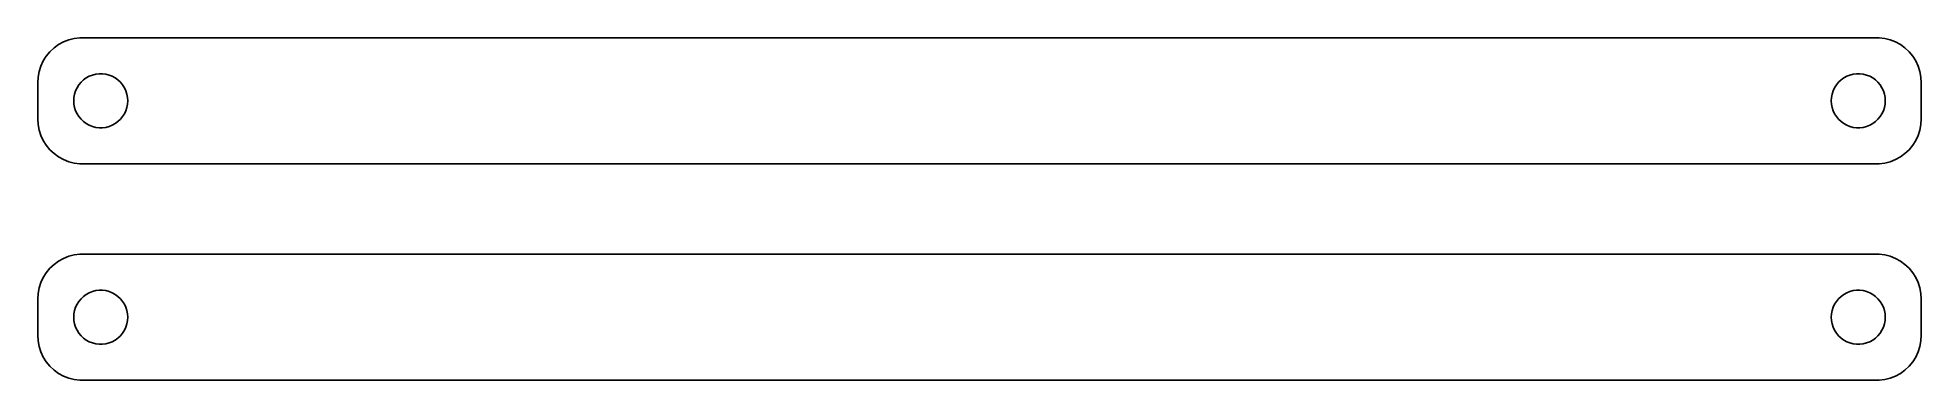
# Model space of a CAD drawing. Header units: metres. Extents: x -104 to 104, y 41 to 79.
import ezdxf

# ---------------------------------------------------------------- set-up
doc = ezdxf.new("R2010")
doc.units = ezdxf.units.M

msp = doc.modelspace()

# ---------------------------------------------------------------- linework, layer by layer
for p, q in [((-103.145, 77.4227), (-103.545, 76.9389)), ((-102.687, 77.8526), (-103.145, 77.4227)), ((-102.179, 78.2216), (-102.687, 77.8526)), ((-101.629, 78.5241), (-102.179, 78.2216)), ((-101.045, 78.7553), (-101.629, 78.5241)), ((-100.437, 78.9114), (-101.045, 78.7553)), ((-99.8139, 78.9901), (-100.437, 78.9114)), ((99.8139, 78.9901), (-99.8139, 78.9901)), ((100.437, 78.9114), (99.8139, 78.9901)), ((101.045, 78.7553), (100.437, 78.9114)), ((101.629, 78.5241), (101.045, 78.7553)), ((102.179, 78.2216), (101.629, 78.5241)), ((102.687, 77.8526), (102.179, 78.2216)), ((103.145, 77.4227), (102.687, 77.8526)), ((103.545, 76.9389), (103.145, 77.4227)), ((-104.343, 75.2434), (-104.461, 74.6267)), ((-104.149, 75.8406), (-104.343, 75.2434)), ((-103.882, 76.4088), (-104.149, 75.8406)), ((-103.545, 76.9389), (-103.882, 76.4088)), ((103.882, 76.4088), (103.545, 76.9389)), ((104.149, 75.8406), (103.882, 76.4088)), ((104.343, 75.2434), (104.149, 75.8406)), ((104.461, 74.6267), (104.343, 75.2434)), ((-104.461, 74.6267), (-104.5, 74)), ((-104.5, 74), (-104.5, 70)), ((-100.289, 73.1044), (-100.129, 73.4453)), ((-100.129, 73.4453), (-99.927, 73.7634)), ((-99.927, 73.7634), (-99.6869, 74.0536)), ((-99.6869, 74.0536), (-99.4123, 74.3115)), ((-99.4123, 74.3115), (-99.1075, 74.533)), ((-99.1075, 74.533), (-98.7773, 74.7145)), ((-98.7773, 74.7145), (-98.427, 74.8532)), ((-98.427, 74.8532), (-98.0621, 74.9469)), ((-98.0621, 74.9469), (-97.6884, 74.9941)), ((-97.6884, 74.9941), (-97.3116, 74.9941)), ((-97.3116, 74.9941), (-96.9379, 74.9469)), ((-96.9379, 74.9469), (-96.573, 74.8532)), ((-96.573, 74.8532), (-96.2227, 74.7145)), ((-96.2227, 74.7145), (-95.8925, 74.533)), ((-95.8925, 74.533), (-95.5877, 74.3115)), ((-95.5877, 74.3115), (-95.3131, 74.0536)), ((-95.3131, 74.0536), (-95.073, 73.7634)), ((-95.073, 73.7634), (-94.8711, 73.4453)), ((-94.8711, 73.4453), (-94.7107, 73.1044)), ((94.7107, 73.1044), (94.8711, 73.4453)), ((94.8711, 73.4453), (95.073, 73.7634)), ((95.073, 73.7634), (95.3131, 74.0536)), ((95.3131, 74.0536), (95.5877, 74.3115)), ((95.5877, 74.3115), (95.8925, 74.533)), ((95.8925, 74.533), (96.2227, 74.7145)), ((96.2227, 74.7145), (96.573, 74.8532)), ((96.573, 74.8532), (96.9379, 74.9469)), ((96.9379, 74.9469), (97.3116, 74.9941)), ((97.3116, 74.9941), (97.6884, 74.9941)), ((97.6884, 74.9941), (98.0621, 74.9469)), ((98.0621, 74.9469), (98.427, 74.8532)), ((98.427, 74.8532), (98.7773, 74.7145)), ((98.7773, 74.7145), (99.1075, 74.533)), ((99.1075, 74.533), (99.4123, 74.3115)), ((99.4123, 74.3115), (99.6869, 74.0536)), ((99.6869, 74.0536), (99.927, 73.7634)), ((99.927, 73.7634), (100.129, 73.4453)), ((100.129, 73.4453), (100.289, 73.1044)), ((104.5, 74), (104.461, 74.6267)), ((104.5, 70), (104.5, 74)), ((-100.5, 72), (-100.476, 72.376)), ((-100.476, 71.624), (-100.5, 72)), ((-100.476, 72.376), (-100.406, 72.7461)), ((-100.406, 71.2539), (-100.476, 71.624)), ((-100.406, 72.7461), (-100.289, 73.1044)), ((-100.289, 70.8956), (-100.406, 71.2539)), ((-94.7107, 73.1044), (-94.5943, 72.7461)), ((-94.5943, 71.2539), (-94.7107, 70.8956)), ((-94.5943, 72.7461), (-94.5237, 72.376)), ((-94.5237, 71.624), (-94.5943, 71.2539)), ((-94.5237, 72.376), (-94.5, 72)), ((-94.5, 72), (-94.5237, 71.624)), ((94.5, 72), (94.5237, 72.376)), ((94.5237, 71.624), (94.5, 72)), ((94.5237, 72.376), (94.5943, 72.7461)), ((94.5943, 71.2539), (94.5237, 71.624)), ((94.5943, 72.7461), (94.7107, 73.1044)), ((94.7107, 70.8956), (94.5943, 71.2539)), ((100.289, 73.1044), (100.406, 72.7461)), ((100.406, 71.2539), (100.289, 70.8956)), ((100.406, 72.7461), (100.476, 72.376)), ((100.476, 71.624), (100.406, 71.2539)), ((100.476, 72.376), (100.5, 72)), ((100.5, 72), (100.476, 71.624)), ((-104.5, 70), (-104.461, 69.3733)), ((-104.461, 69.3733), (-104.343, 68.7566)), ((-100.129, 70.5547), (-100.289, 70.8956)), ((-99.927, 70.2366), (-100.129, 70.5547)), ((-99.6869, 69.9464), (-99.927, 70.2366)), ((-99.4123, 69.6885), (-99.6869, 69.9464)), ((-99.1075, 69.467), (-99.4123, 69.6885)), ((-98.7773, 69.2855), (-99.1075, 69.467)), ((-98.427, 69.1468), (-98.7773, 69.2855)), ((-98.0621, 69.0531), (-98.427, 69.1468)), ((-97.6884, 69.0059), (-98.0621, 69.0531)), ((-97.3116, 69.0059), (-97.6884, 69.0059)), ((-96.9379, 69.0531), (-97.3116, 69.0059)), ((-96.573, 69.1468), (-96.9379, 69.0531)), ((-96.2227, 69.2855), (-96.573, 69.1468)), ((-95.8925, 69.467), (-96.2227, 69.2855)), ((-95.5877, 69.6885), (-95.8925, 69.467)), ((-95.3131, 69.9464), (-95.5877, 69.6885)), ((-95.073, 70.2366), (-95.3131, 69.9464)), ((-94.8711, 70.5547), (-95.073, 70.2366)), ((-94.7107, 70.8956), (-94.8711, 70.5547)), ((94.8711, 70.5547), (94.7107, 70.8956)), ((95.073, 70.2366), (94.8711, 70.5547)), ((95.3131, 69.9464), (95.073, 70.2366)), ((95.5877, 69.6885), (95.3131, 69.9464)), ((95.8925, 69.467), (95.5877, 69.6885)), ((96.2227, 69.2855), (95.8925, 69.467)), ((96.573, 69.1468), (96.2227, 69.2855)), ((96.9379, 69.0531), (96.573, 69.1468)), ((97.3116, 69.0059), (96.9379, 69.0531)), ((97.6884, 69.0059), (97.3116, 69.0059)), ((98.0621, 69.0531), (97.6884, 69.0059)), ((98.427, 69.1468), (98.0621, 69.0531)), ((98.7773, 69.2855), (98.427, 69.1468)), ((99.1075, 69.467), (98.7773, 69.2855)), ((99.4123, 69.6885), (99.1075, 69.467)), ((99.6869, 69.9464), (99.4123, 69.6885)), ((99.927, 70.2366), (99.6869, 69.9464)), ((100.129, 70.5547), (99.927, 70.2366)), ((100.289, 70.8956), (100.129, 70.5547)), ((104.343, 68.7566), (104.461, 69.3733)), ((104.461, 69.3733), (104.5, 70)), ((-104.343, 68.7566), (-104.149, 68.1594)), ((-104.149, 68.1594), (-103.882, 67.5912)), ((-103.882, 67.5912), (-103.545, 67.0611)), ((-103.545, 67.0611), (-103.145, 66.5773)), ((103.145, 66.5773), (103.545, 67.0611)), ((103.545, 67.0611), (103.882, 67.5912)), ((103.882, 67.5912), (104.149, 68.1594)), ((104.149, 68.1594), (104.343, 68.7566)), ((-103.145, 66.5773), (-102.687, 66.1474)), ((-102.687, 66.1474), (-102.179, 65.7784)), ((-102.179, 65.7784), (-101.629, 65.4759)), ((-101.629, 65.4759), (-101.045, 65.2447)), ((-101.045, 65.2447), (-100.437, 65.0886)), ((-100.437, 65.0886), (-99.8139, 65.0099)), ((-99.8139, 65.0099), (99.8139, 65.0099)), ((99.8139, 65.0099), (100.437, 65.0886)), ((100.437, 65.0886), (101.045, 65.2447)), ((101.045, 65.2447), (101.629, 65.4759)), ((101.629, 65.4759), (102.179, 65.7784)), ((102.179, 65.7784), (102.687, 66.1474)), ((102.687, 66.1474), (103.145, 66.5773)), ((-101.629, 54.5241), (-102.179, 54.2216)), ((-101.045, 54.7553), (-101.629, 54.5241)), ((-100.437, 54.9114), (-101.045, 54.7553)), ((-99.8139, 54.9901), (-100.437, 54.9114)), ((99.8139, 54.9901), (-99.8139, 54.9901)), ((100.437, 54.9114), (99.8139, 54.9901)), ((101.045, 54.7553), (100.437, 54.9114)), ((101.629, 54.5241), (101.045, 54.7553)), ((102.179, 54.2216), (101.629, 54.5241)), ((-103.882, 52.4088), (-104.149, 51.8406)), ((-103.545, 52.9389), (-103.882, 52.4088)), ((-103.145, 53.4227), (-103.545, 52.9389)), ((-102.687, 53.8526), (-103.145, 53.4227)), ((-102.179, 54.2216), (-102.687, 53.8526)), ((102.687, 53.8526), (102.179, 54.2216)), ((103.145, 53.4227), (102.687, 53.8526)), ((103.545, 52.9389), (103.145, 53.4227)), ((103.882, 52.4088), (103.545, 52.9389)), ((104.149, 51.8406), (103.882, 52.4088)), ((-104.461, 50.6267), (-104.5, 50)), ((-104.343, 51.2434), (-104.461, 50.6267)), ((-104.149, 51.8406), (-104.343, 51.2434)), ((-99.6869, 50.0536), (-99.4123, 50.3115)), ((-99.4123, 50.3115), (-99.1075, 50.533)), ((-99.1075, 50.533), (-98.7773, 50.7145)), ((-98.7773, 50.7145), (-98.427, 50.8532)), ((-98.427, 50.8532), (-98.0621, 50.9469)), ((-98.0621, 50.9469), (-97.6884, 50.9941)), ((-97.6884, 50.9941), (-97.3116, 50.9941)), ((-97.3116, 50.9941), (-96.9379, 50.9469)), ((-96.9379, 50.9469), (-96.573, 50.8532)), ((-96.573, 50.8532), (-96.2227, 50.7145)), ((-96.2227, 50.7145), (-95.8925, 50.533)), ((-95.8925, 50.533), (-95.5877, 50.3115)), ((-95.5877, 50.3115), (-95.3131, 50.0536)), ((95.3131, 50.0536), (95.5877, 50.3115)), ((95.5877, 50.3115), (95.8925, 50.533)), ((95.8925, 50.533), (96.2227, 50.7145)), ((96.2227, 50.7145), (96.573, 50.8532)), ((96.573, 50.8532), (96.9379, 50.9469)), ((96.9379, 50.9469), (97.3116, 50.9941)), ((97.3116, 50.9941), (97.6884, 50.9941)), ((97.6884, 50.9941), (98.0621, 50.9469)), ((98.0621, 50.9469), (98.427, 50.8532)), ((98.427, 50.8532), (98.7773, 50.7145)), ((98.7773, 50.7145), (99.1075, 50.533)), ((99.1075, 50.533), (99.4123, 50.3115)), ((99.4123, 50.3115), (99.6869, 50.0536)), ((104.343, 51.2434), (104.149, 51.8406)), ((104.461, 50.6267), (104.343, 51.2434)), ((104.5, 50), (104.461, 50.6267)), ((-104.5, 50), (-104.5, 46)), ((-100.5, 48), (-100.476, 48.376)), ((-100.476, 48.376), (-100.406, 48.7461)), ((-100.406, 48.7461), (-100.289, 49.1044)), ((-100.289, 49.1044), (-100.129, 49.4453)), ((-100.129, 49.4453), (-99.927, 49.7634)), ((-99.927, 49.7634), (-99.6869, 50.0536)), ((-95.3131, 50.0536), (-95.073, 49.7634)), ((-95.073, 49.7634), (-94.8711, 49.4453)), ((-94.8711, 49.4453), (-94.7107, 49.1044)), ((-94.7107, 49.1044), (-94.5943, 48.7461)), ((-94.5943, 48.7461), (-94.5237, 48.376)), ((-94.5237, 48.376), (-94.5, 48)), ((94.5, 48), (94.5237, 48.376)), ((94.5237, 48.376), (94.5943, 48.7461)), ((94.5943, 48.7461), (94.7107, 49.1044)), ((94.7107, 49.1044), (94.8711, 49.4453)), ((94.8711, 49.4453), (95.073, 49.7634)), ((95.073, 49.7634), (95.3131, 50.0536)), ((99.6869, 50.0536), (99.927, 49.7634)), ((99.927, 49.7634), (100.129, 49.4453)), ((100.129, 49.4453), (100.289, 49.1044)), ((100.289, 49.1044), (100.406, 48.7461)), ((100.406, 48.7461), (100.476, 48.376)), ((100.476, 48.376), (100.5, 48)), ((104.5, 46), (104.5, 50)), ((-104.5, 46), (-104.461, 45.3733)), ((-100.476, 47.624), (-100.5, 48)), ((-100.406, 47.2539), (-100.476, 47.624)), ((-100.289, 46.8956), (-100.406, 47.2539)), ((-100.129, 46.5547), (-100.289, 46.8956)), ((-99.927, 46.2366), (-100.129, 46.5547)), ((-99.6869, 45.9464), (-99.927, 46.2366)), ((-95.073, 46.2366), (-95.3131, 45.9464)), ((-94.8711, 46.5547), (-95.073, 46.2366)), ((-94.7107, 46.8956), (-94.8711, 46.5547)), ((-94.5943, 47.2539), (-94.7107, 46.8956)), ((-94.5237, 47.624), (-94.5943, 47.2539)), ((-94.5, 48), (-94.5237, 47.624)), ((94.5237, 47.624), (94.5, 48)), ((94.5943, 47.2539), (94.5237, 47.624)), ((94.7107, 46.8956), (94.5943, 47.2539)), ((94.8711, 46.5547), (94.7107, 46.8956)), ((95.073, 46.2366), (94.8711, 46.5547)), ((95.3131, 45.9464), (95.073, 46.2366)), ((99.927, 46.2366), (99.6869, 45.9464)), ((100.129, 46.5547), (99.927, 46.2366)), ((100.289, 46.8956), (100.129, 46.5547)), ((100.406, 47.2539), (100.289, 46.8956)), ((100.476, 47.624), (100.406, 47.2539)), ((100.5, 48), (100.476, 47.624)), ((104.461, 45.3733), (104.5, 46)), ((-104.461, 45.3733), (-104.343, 44.7566)), ((-104.343, 44.7566), (-104.149, 44.1594)), ((-104.149, 44.1594), (-103.882, 43.5912)), ((-99.4123, 45.6885), (-99.6869, 45.9464)), ((-99.1075, 45.467), (-99.4123, 45.6885)), ((-98.7773, 45.2855), (-99.1075, 45.467)), ((-98.427, 45.1468), (-98.7773, 45.2855)), ((-98.0621, 45.0531), (-98.427, 45.1468)), ((-97.6884, 45.0059), (-98.0621, 45.0531)), ((-97.3116, 45.0059), (-97.6884, 45.0059)), ((-96.9379, 45.0531), (-97.3116, 45.0059)), ((-96.573, 45.1468), (-96.9379, 45.0531)), ((-96.2227, 45.2855), (-96.573, 45.1468)), ((-95.8925, 45.467), (-96.2227, 45.2855)), ((-95.5877, 45.6885), (-95.8925, 45.467)), ((-95.3131, 45.9464), (-95.5877, 45.6885)), ((95.5877, 45.6885), (95.3131, 45.9464)), ((95.8925, 45.467), (95.5877, 45.6885)), ((96.2227, 45.2855), (95.8925, 45.467)), ((96.573, 45.1468), (96.2227, 45.2855)), ((96.9379, 45.0531), (96.573, 45.1468)), ((97.3116, 45.0059), (96.9379, 45.0531)), ((97.6884, 45.0059), (97.3116, 45.0059)), ((98.0621, 45.0531), (97.6884, 45.0059)), ((98.427, 45.1468), (98.0621, 45.0531)), ((98.7773, 45.2855), (98.427, 45.1468)), ((99.1075, 45.467), (98.7773, 45.2855)), ((99.4123, 45.6885), (99.1075, 45.467)), ((99.6869, 45.9464), (99.4123, 45.6885)), ((103.882, 43.5912), (104.149, 44.1594)), ((104.149, 44.1594), (104.343, 44.7566)), ((104.343, 44.7566), (104.461, 45.3733)), ((-103.882, 43.5912), (-103.545, 43.0611)), ((-103.545, 43.0611), (-103.145, 42.5773)), ((-103.145, 42.5773), (-102.687, 42.1474)), ((-102.687, 42.1474), (-102.179, 41.7784)), ((102.179, 41.7784), (102.687, 42.1474)), ((102.687, 42.1474), (103.145, 42.5773)), ((103.145, 42.5773), (103.545, 43.0611)), ((103.545, 43.0611), (103.882, 43.5912)), ((-102.179, 41.7784), (-101.629, 41.4759)), ((-101.629, 41.4759), (-101.045, 41.2447)), ((-101.045, 41.2447), (-100.437, 41.0886)), ((-100.437, 41.0886), (-99.8139, 41.0099)), ((-99.8139, 41.0099), (99.8139, 41.0099)), ((99.8139, 41.0099), (100.437, 41.0886)), ((100.437, 41.0886), (101.045, 41.2447)), ((101.045, 41.2447), (101.629, 41.4759)), ((101.629, 41.4759), (102.179, 41.7784))]:
    msp.add_line(p, q)

doc.saveas('drawing.dxf')
